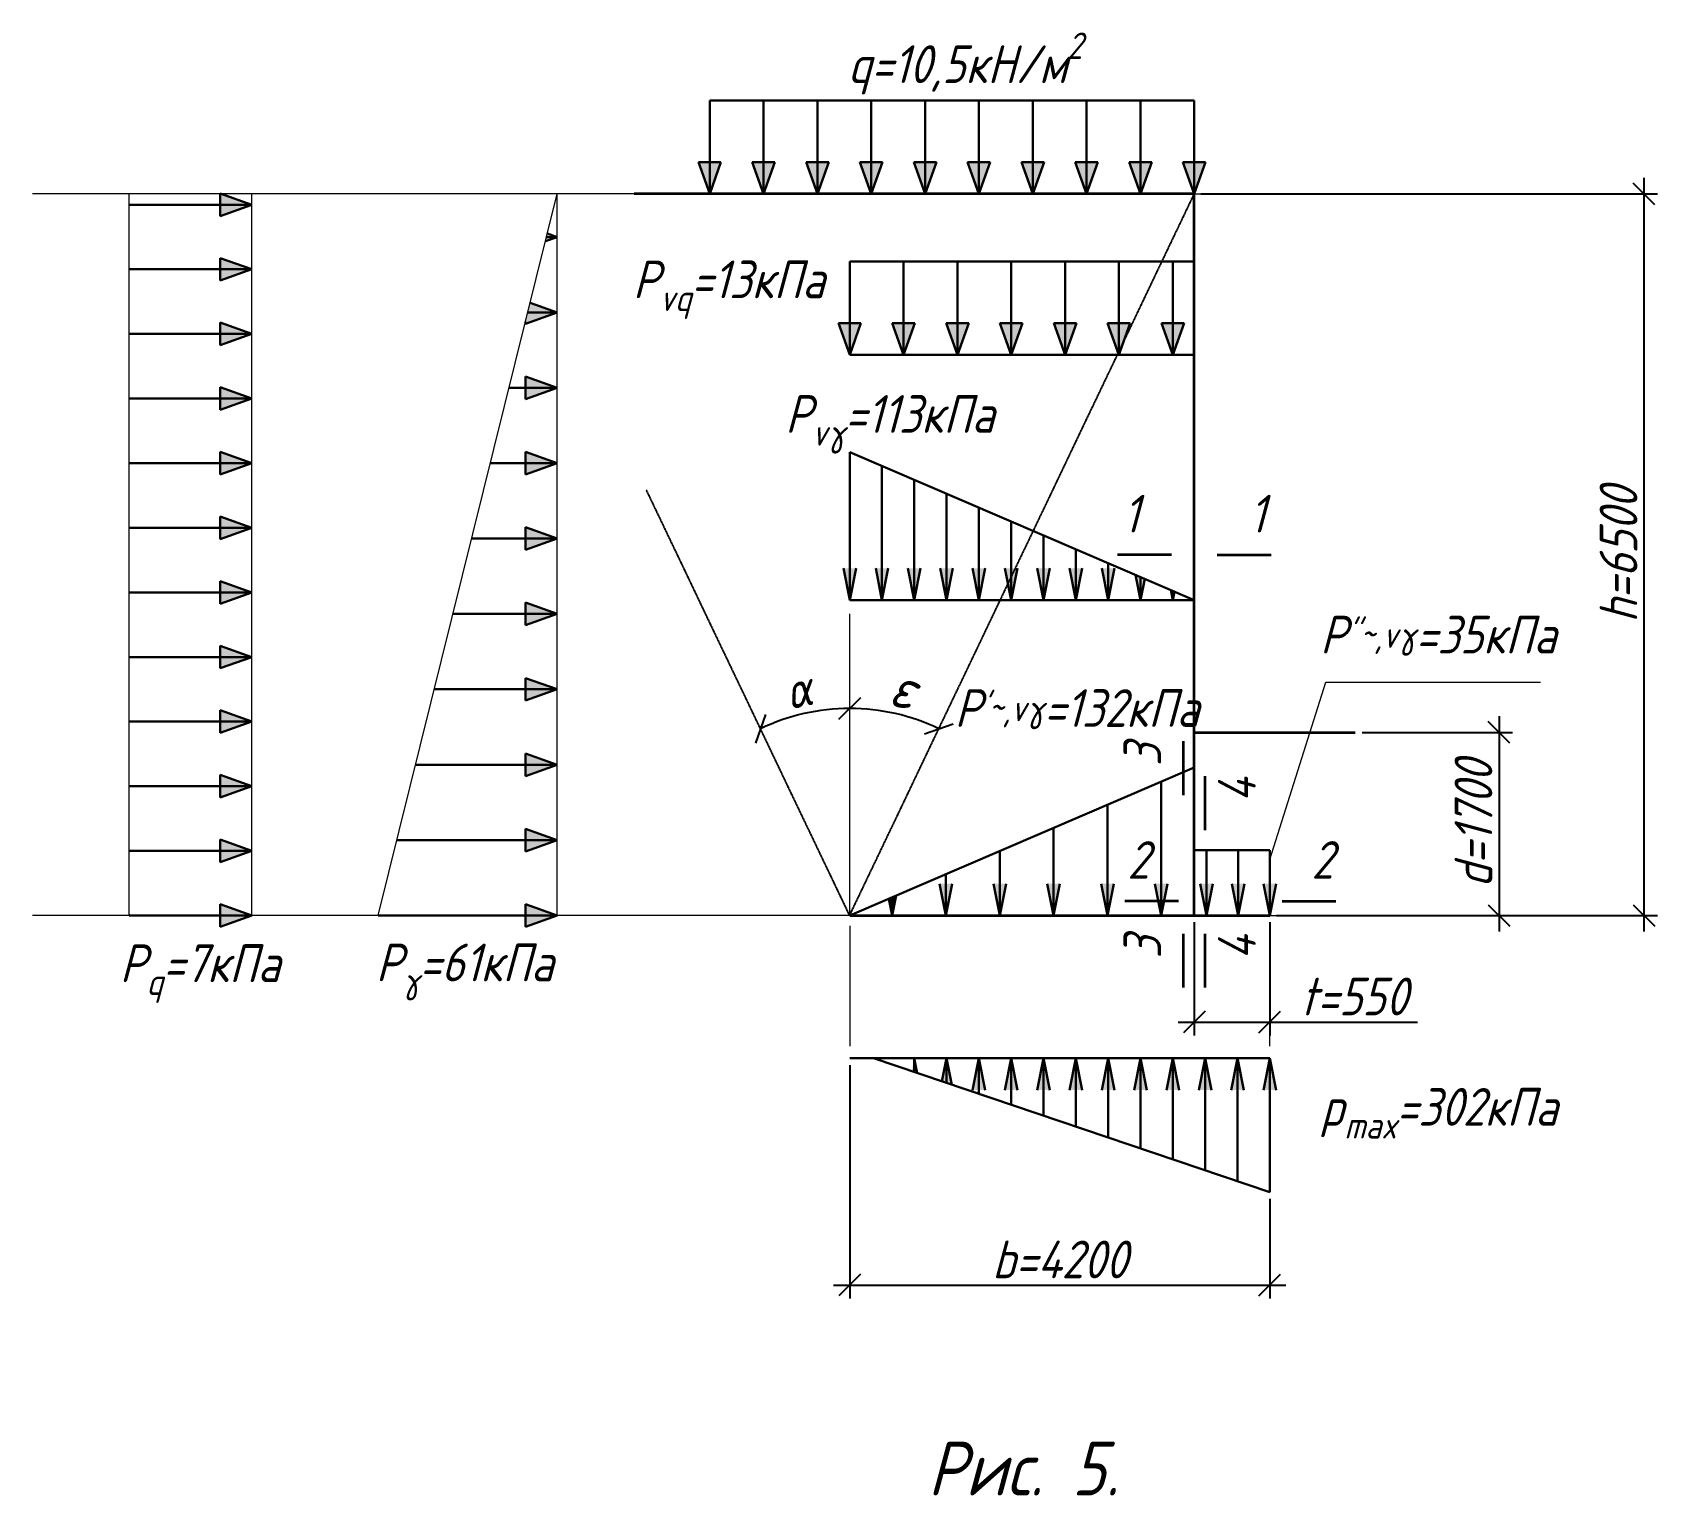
# Model space of a CAD drawing. Header units: millimetres. Extents: x -1004 to 900128, y -352756 to 107728.
# Drawn here: x 266692 to 281781, y -253630 to -240045 of the extents above; entities that cross this region are included whole.
import ezdxf

# ---------------------------------------------------------------- set-up
doc = ezdxf.new("R2010")
doc.units = ezdxf.units.MM
doc.linetypes.add('ACAD_ISO02W100', pattern=[15, 12, -3])
doc.linetypes.add('ACAD_ISO04W100', pattern=[30, 24, -3, 0, -3])
for name, color, linetype, lineweight in [('axles', 152, 'ACAD_ISO04W100', 20), ('basic', 95, 'Continuous', 30), ('hatch', 117, 'ACAD_ISO02W100', 25), ('size', 45, 'Continuous', 20), ('text', 13, 'Continuous', 20), ('thick', 42, 'Continuous', 35), ('thin', 153, 'Continuous', 18)]:
    doc.layers.add(name, color=color, linetype=linetype, lineweight=lineweight)
doc.styles.add('Structures', font='isocpeur.ttf', dxfattribs={"width": 0.85, "oblique": 15})
doc.styles.add('structures 5', font='isocpeur.ttf', dxfattribs={"width": 0.85, "oblique": 15, "height": 5})
doc.dimstyles.new('structures 3.5', dxfattribs={"dimtxt": 3.5, "dimasz": 2, "dimexe": 1.25, "dimexo": 0.625, "dimtad": 1, "dimtxsty": 'Structures', "dimblk": 'OBLIQUE', "dimcen": 2.5, "dimdle": 1.5, "dimadec": 0, "dimazin": 0, "dimtfac": 1, "dimtmove": 0, "dimatfit": 3, "dimfxl": 1, "dimarcsym": 0})

# ---------------------------------------------------------------- blocks, each defined once
blk = doc.blocks.new('_Oblique')
at = {"color": 0, "linetype": 'ByBlock', "lineweight": -2}
blk.add_line((-0.5, -0.5), (0.5, 0.5), dxfattribs=at)
blk = doc.blocks.new('*D836')
at = {"layer": 'Defpoints', "color": 0, "transparency": 16777216}
for p in [(278975, -246544), (278180, -248244), (280310, -248244)]:
    blk.add_point(p, dxfattribs=at)
at = {"layer": 'size', "color": 0, "lineweight": -2, "transparency": 16777216}
for p, q in [((280310, -246394), (280310, -248394)), ((279038, -246544), (280435, -246544)), ((278242, -248244), (280435, -248244))]:
    blk.add_line(p, q, dxfattribs=at)
at = {"layer": 'size', "color": 0, "lineweight": -2, "transparency": 16777216, "xscale": 200, "yscale": 200, "zscale": 200}
for p, rotation in [((280310, -246544), 90), ((280310, -248244), 270)]:
    blk.add_blockref('_Oblique', p, dxfattribs=dict(at, rotation=rotation))
at = {"layer": 'size', "color": 0, "transparency": 16777216, "insert": (280072, -247394), "char_height": 350, "attachment_point": 5, "rotation": 90, "style": 'Structures'}
blk.add_mtext('d=1700', dxfattribs=at)
blk = doc.blocks.new('*D837')
at = {"layer": 'Defpoints', "color": 0, "transparency": 16777216}
for p in [(277480, -248244), (278180, -248244), (278180, -249234)]:
    blk.add_point(p, dxfattribs=at)
at = {"layer": 'size', "color": 0, "lineweight": -2, "transparency": 16777216}
for p, q in [((277480, -248306), (277480, -249359)), ((278180, -248306), (278180, -249359)), ((277330, -249234), (278180, -249234)), ((278180, -249234), (279551, -249234))]:
    blk.add_line(p, q, dxfattribs=at)
at = {"layer": 'size', "color": 0, "lineweight": -2, "transparency": 16777216, "xscale": 200, "yscale": 200, "zscale": 200, "rotation": 180}
blk.add_blockref('_Oblique', (277480, -249234), dxfattribs=at)
at = {"layer": 'size', "color": 0, "lineweight": -2, "transparency": 16777216, "xscale": 200, "yscale": 200, "zscale": 200}
blk.add_blockref('_Oblique', (278180, -249234), dxfattribs=at)
at = {"layer": 'size', "color": 0, "transparency": 16777216, "insert": (278965, -248996), "char_height": 350, "attachment_point": 5, "style": 'Structures'}
blk.add_mtext('t=550', dxfattribs=at)
blk = doc.blocks.new('*D838')
at = {"layer": 'Defpoints', "color": 0, "transparency": 16777216}
for p in [(277480, -241544), (281656, -241544), (278180, -248244)]:
    blk.add_point(p, dxfattribs=at)
at = {"layer": 'size', "color": 0, "lineweight": -2, "transparency": 16777216}
for p, q in [((281656, -248394), (281656, -241394)), ((277542, -241544), (281781, -241544)), ((278242, -248244), (281781, -248244))]:
    blk.add_line(p, q, dxfattribs=at)
at = {"layer": 'size', "color": 0, "lineweight": -2, "transparency": 16777216, "xscale": 200, "yscale": 200, "zscale": 200}
for p, rotation in [((281656, -241544), 90), ((281656, -248244), 270)]:
    blk.add_blockref('_Oblique', p, dxfattribs=dict(at, rotation=rotation))
at = {"layer": 'size', "color": 0, "transparency": 16777216, "insert": (281419, -244894), "char_height": 350, "attachment_point": 5, "rotation": 90, "style": 'Structures'}
blk.add_mtext('h=6500', dxfattribs=at)
blk = doc.blocks.new('*D839')
at = {"layer": 'Defpoints', "color": 0, "transparency": 16777216}
for p in [(277480, -241544), (274280, -245443), (274564, -246343), (274280, -248244), (274280, -248244)]:
    blk.add_point(p, dxfattribs=at)
at = {"layer": 'size', "color": 0, "lineweight": -2, "transparency": 16777216}
blk.add_arc((274280, -248244), 1922, 64.4703, 90, dxfattribs=at)
at = {"layer": 'size', "color": 0, "lineweight": -2, "transparency": 16777216, "xscale": 200, "yscale": 200, "zscale": 200}
for p, rotation in [((274280, -246322), 180.0000000000002), ((275108, -246510), 334.4703020094672)]:
    blk.add_blockref('_Oblique', p, dxfattribs=dict(at, rotation=rotation))
at = {"layer": 'size', "color": 0, "transparency": 16777216, "insert": (274783, -246129), "char_height": 350, "attachment_point": 5, "rotation": 346.6245, "style": 'Structures'}
blk.add_mtext('{\\H1.08333x;ε}', dxfattribs=at)
blk = doc.blocks.new('*D840')
at = {"layer": 'Defpoints', "color": 0, "transparency": 16777216}
for p in [(271080, -241544), (274280, -241794), (273995, -246343), (274280, -248244), (274280, -248244)]:
    blk.add_point(p, dxfattribs=at)
at = {"layer": 'size', "color": 0, "lineweight": -2, "transparency": 16777216}
blk.add_arc((274280, -248244), 1922, 90, 115.5297, dxfattribs=at)
at = {"layer": 'size', "color": 0, "lineweight": -2, "transparency": 16777216, "xscale": 200, "yscale": 200, "zscale": 200}
for p, rotation in [((274280, -246322), 359.9999999999999), ((273452, -246510), 205.5296979905329)]:
    blk.add_blockref('_Oblique', p, dxfattribs=dict(at, rotation=rotation))
at = {"layer": 'size', "color": 0, "transparency": 16777216, "insert": (273804, -246145), "char_height": 350, "width": 756.43, "attachment_point": 5, "rotation": 12.7648, "style": 'Structures'}
blk.add_mtext('{\\H0.95833x;α}', dxfattribs=at)
blk = doc.blocks.new('*D841')
at = {"layer": 'Defpoints', "color": 0, "transparency": 16777216}
for p in [(274280, -249570), (278180, -250813), (278180, -251676)]:
    blk.add_point(p, dxfattribs=at)
at = {"layer": 'size', "color": 0, "lineweight": -2, "transparency": 16777216}
for p, q in [((274280, -249633), (274280, -251801)), ((278180, -250875), (278180, -251801)), ((274130, -251676), (278330, -251676))]:
    blk.add_line(p, q, dxfattribs=at)
at = {"layer": 'size', "color": 0, "lineweight": -2, "transparency": 16777216, "xscale": 200, "yscale": 200, "zscale": 200, "rotation": 180}
blk.add_blockref('_Oblique', (274280, -251676), dxfattribs=at)
at = {"layer": 'size', "color": 0, "lineweight": -2, "transparency": 16777216, "xscale": 200, "yscale": 200, "zscale": 200}
blk.add_blockref('_Oblique', (278180, -251676), dxfattribs=at)
at = {"layer": 'size', "color": 0, "transparency": 16777216, "insert": (276230, -251438), "char_height": 350, "attachment_point": 5, "style": 'Structures'}
blk.add_mtext('b=4200', dxfattribs=at)

msp = doc.modelspace()

# ---------------------------------------------------------------- hatches: boundary and pattern name
at = {"layer": 'basic'}
h = msp.add_hatch(color=256, dxfattribs=at)
h.dxf.hatch_style = 1
h.paths.add_polyline_path([(272874.904, -241249.259), (272979.829, -241543.915), (272979.829, -241249.259)])
h.paths.add_polyline_path([(272979.829, -241249.259), (272979.829, -241543.915), (273084.754, -241249.259)])
h = msp.add_hatch(color=256, dxfattribs=at)
h.dxf.hatch_style = 1
h.paths.add_polyline_path([(273374.904, -241249.259), (273479.829, -241543.915), (273479.829, -241249.259)])
h.paths.add_polyline_path([(273479.829, -241249.259), (273479.829, -241543.915), (273584.754, -241249.259)])
h = msp.add_hatch(color=256, dxfattribs=at)
h.dxf.hatch_style = 1
h.paths.add_polyline_path([(273874.904, -241249.259), (273979.829, -241543.915), (273979.829, -241249.259)])
h.paths.add_polyline_path([(273979.829, -241249.259), (273979.829, -241543.915), (274084.754, -241249.259)])
h = msp.add_hatch(color=256, dxfattribs=at)
h.dxf.hatch_style = 1
h.paths.add_polyline_path([(274374.904, -241249.259), (274479.829, -241543.915), (274479.829, -241249.259)])
h.paths.add_polyline_path([(274479.829, -241249.259), (274479.829, -241543.915), (274584.754, -241249.259)])
h = msp.add_hatch(color=256, dxfattribs=at)
h.dxf.hatch_style = 1
h.paths.add_polyline_path([(274874.904, -241249.259), (274979.829, -241543.915), (274979.829, -241249.259)])
h.paths.add_polyline_path([(274979.829, -241249.259), (274979.829, -241543.915), (275084.754, -241249.259)])
h = msp.add_hatch(color=256, dxfattribs=at)
h.dxf.hatch_style = 1
h.paths.add_polyline_path([(275374.904, -241249.259), (275479.829, -241543.915), (275479.829, -241249.259)])
h.paths.add_polyline_path([(275479.829, -241249.259), (275479.829, -241543.915), (275584.754, -241249.259)])
h = msp.add_hatch(color=256, dxfattribs=at)
h.dxf.hatch_style = 1
h.paths.add_polyline_path([(275874.904, -241249.259), (275979.829, -241543.915), (275979.829, -241249.259)])
h.paths.add_polyline_path([(275979.829, -241249.259), (275979.829, -241543.915), (276084.754, -241249.259)])
h = msp.add_hatch(color=256, dxfattribs=at)
h.dxf.hatch_style = 1
h.paths.add_polyline_path([(276374.904, -241249.259), (276479.829, -241543.915), (276479.829, -241249.259)])
h.paths.add_polyline_path([(276479.829, -241249.259), (276479.829, -241543.915), (276584.754, -241249.259)])
h = msp.add_hatch(color=256, dxfattribs=at)
h.dxf.hatch_style = 1
h.paths.add_polyline_path([(276874.904, -241249.259), (276979.829, -241543.915), (276979.829, -241249.259)])
h.paths.add_polyline_path([(276979.829, -241249.259), (276979.829, -241543.915), (277084.754, -241249.259)])
h = msp.add_hatch(color=256, dxfattribs=at)
h.dxf.hatch_style = 1
h.paths.add_polyline_path([(277374.904, -241249.259), (277479.829, -241543.915), (277479.829, -241249.259)])
h.paths.add_polyline_path([(277479.829, -241249.259), (277479.829, -241543.915), (277584.754, -241249.259)])
h = msp.add_hatch(color=256, dxfattribs=at)
h.dxf.hatch_style = 1
h.paths.add_polyline_path([(268434.848, -241538.99), (268729.504, -241643.915), (268434.848, -241643.915)])
h.paths.add_polyline_path([(268434.848, -241643.915), (268729.504, -241643.915), (268434.848, -241748.84)])
h = msp.add_hatch(color=256, dxfattribs=at)
h.dxf.hatch_style = 1
h.paths.add_polyline_path([(271473.501, -241911.429), (271465.437, -241943.915), (271564.73, -241943.915)])
h.paths.add_polyline_path([(271564.73, -241943.915), (271465.437, -241943.915), (271455.809, -241982.701)])
h.paths.add_polyline_path([(271564.73, -242643.915), (271291.675, -242643.915), (271279.672, -242692.268), (271304.707, -242736.507)])
h.paths.add_polyline_path([(271313.851, -242554.579), (271291.675, -242643.915), (271564.73, -242643.915)])
h.paths.add_polyline_path([(271279.672, -242692.268), (271270.074, -242730.935), (271270.074, -242748.84), (271304.707, -242736.507)])
h = msp.add_hatch(color=256, dxfattribs=at)
h.dxf.hatch_style = 1
h.paths.add_polyline_path([(268434.848, -242138.99), (268729.504, -242243.915), (268434.848, -242243.915)])
h.paths.add_polyline_path([(268434.848, -242243.915), (268729.504, -242243.915), (268434.848, -242348.84)])
h = msp.add_hatch(color=256, dxfattribs=at)
h.dxf.hatch_style = 1
h.paths.add_polyline_path([(268434.848, -242738.99), (268729.504, -242843.915), (268434.848, -242843.915)])
h.paths.add_polyline_path([(268434.848, -242843.915), (268729.504, -242843.915), (268434.848, -242948.84)])
h = msp.add_hatch(color=256, dxfattribs=at)
h.dxf.hatch_style = 1
h.paths.add_polyline_path([(274174.904, -242742.712), (274279.829, -243037.368), (274279.829, -242742.712)])
h.paths.add_polyline_path([(274279.829, -242742.712), (274279.829, -243037.368), (274384.754, -242742.712)])
h = msp.add_hatch(color=256, dxfattribs=at)
h.dxf.hatch_style = 1
h.paths.add_polyline_path([(274674.904, -242742.712), (274779.829, -243037.368), (274779.829, -242742.712)])
h.paths.add_polyline_path([(274779.829, -242742.712), (274779.829, -243037.368), (274884.754, -242742.712)])
h = msp.add_hatch(color=256, dxfattribs=at)
h.dxf.hatch_style = 1
h.paths.add_polyline_path([(275174.904, -242742.712), (275279.829, -243037.368), (275279.829, -242742.712)])
h.paths.add_polyline_path([(275279.829, -242742.712), (275279.829, -243037.368), (275384.754, -242742.712)])
h = msp.add_hatch(color=256, dxfattribs=at)
h.dxf.hatch_style = 1
h.paths.add_polyline_path([(275674.904, -242742.712), (275779.829, -243037.368), (275779.829, -242742.712)])
h.paths.add_polyline_path([(275779.829, -242742.712), (275779.829, -243037.368), (275884.754, -242742.712)])
h = msp.add_hatch(color=256, dxfattribs=at)
h.dxf.hatch_style = 1
h.paths.add_polyline_path([(276174.904, -242742.712), (276279.829, -243037.368), (276279.829, -242742.712)])
h.paths.add_polyline_path([(276279.829, -242742.712), (276279.829, -243037.368), (276384.754, -242742.712)])
h = msp.add_hatch(color=256, dxfattribs=at)
h.dxf.hatch_style = 1
h.paths.add_polyline_path([(276674.904, -242742.712), (276779.829, -243037.368), (276779.829, -242742.712)])
h.paths.add_polyline_path([(276779.829, -242742.712), (276779.829, -243037.368), (276884.754, -242742.712)])
h = msp.add_hatch(color=256, dxfattribs=at)
h.dxf.hatch_style = 1
h.paths.add_polyline_path([(277174.904, -242742.712), (277279.829, -243037.368), (277279.829, -242742.712)])
h.paths.add_polyline_path([(277279.829, -242742.712), (277279.829, -243037.368), (277384.754, -242742.712)])
h = msp.add_hatch(color=256, dxfattribs=at)
h.dxf.hatch_style = 1
h.paths.add_polyline_path([(271270.074, -243238.99), (271564.73, -243343.915), (271270.074, -243343.915)])
h.paths.add_polyline_path([(271270.074, -243343.915), (271564.73, -243343.915), (271270.074, -243448.84)])
h = msp.add_hatch(color=256, dxfattribs=at)
h.dxf.hatch_style = 1
h.paths.add_polyline_path([(268434.848, -243338.99), (268729.504, -243443.915), (268434.848, -243443.915)])
h.paths.add_polyline_path([(268434.848, -243443.915), (268729.504, -243443.915), (268434.848, -243548.84)])
h = msp.add_hatch(color=256, dxfattribs=at)
h.dxf.hatch_style = 1
h.paths.add_polyline_path([(268434.848, -243938.99), (268729.504, -244043.915), (268434.848, -244043.915)])
h.paths.add_polyline_path([(268434.848, -244043.915), (268729.504, -244043.915), (268434.848, -244148.84)])
h = msp.add_hatch(color=256, dxfattribs=at)
h.dxf.hatch_style = 1
h.paths.add_polyline_path([(271270.074, -243938.99), (271564.73, -244043.915), (271270.074, -244043.915)])
h.paths.add_polyline_path([(271270.074, -244043.915), (271564.73, -244043.915), (271270.074, -244148.84)])
h = msp.add_hatch(color=256, dxfattribs=at)
h.dxf.hatch_style = 1
h.paths.add_polyline_path([(268434.848, -244538.99), (268729.504, -244643.915), (268434.848, -244643.915)])
h.paths.add_polyline_path([(268434.848, -244643.915), (268729.504, -244643.915), (268434.848, -244748.84)])
h = msp.add_hatch(color=256, dxfattribs=at)
h.dxf.hatch_style = 1
h.paths.add_polyline_path([(271270.074, -244638.99), (271564.73, -244743.915), (271270.074, -244743.915)])
h.paths.add_polyline_path([(271270.074, -244743.915), (271564.73, -244743.915), (271270.074, -244848.84)])
h = msp.add_hatch(color=256, dxfattribs=at)
h.dxf.hatch_style = 1
h.paths.add_polyline_path([(274221.097, -245020.078), (274279.829, -245020.078), (274279.829, -245314.735)])
h.paths.add_polyline_path([(274279.829, -245020.078), (274338.561, -245020.078), (274279.829, -245314.735)])
h = msp.add_hatch(color=256, dxfattribs=at)
h.dxf.hatch_style = 1
h.paths.add_polyline_path([(274521.097, -245020.078), (274579.829, -245020.078), (274579.829, -245314.735)])
h.paths.add_polyline_path([(274579.829, -245020.078), (274638.561, -245020.078), (274579.829, -245314.735)])
h = msp.add_hatch(color=256, dxfattribs=at)
h.dxf.hatch_style = 1
h.paths.add_polyline_path([(274821.097, -245020.078), (274879.829, -245020.078), (274879.829, -245314.735)])
h.paths.add_polyline_path([(274879.829, -245020.078), (274938.561, -245020.078), (274879.829, -245314.735)])
h = msp.add_hatch(color=256, dxfattribs=at)
h.dxf.hatch_style = 1
h.paths.add_polyline_path([(275121.097, -245020.078), (275179.829, -245020.078), (275179.829, -245314.735)])
h.paths.add_polyline_path([(275179.829, -245020.078), (275238.561, -245020.078), (275179.829, -245314.735)])
h = msp.add_hatch(color=256, dxfattribs=at)
h.dxf.hatch_style = 1
h.paths.add_polyline_path([(275421.097, -245020.078), (275479.829, -245020.078), (275479.829, -245314.735)])
h.paths.add_polyline_path([(275479.829, -245020.078), (275538.561, -245020.078), (275479.829, -245314.735)])
h = msp.add_hatch(color=256, dxfattribs=at)
h.dxf.hatch_style = 1
h.paths.add_polyline_path([(275721.097, -245020.078), (275779.829, -245020.078), (275779.829, -245314.735)])
h.paths.add_polyline_path([(275779.829, -245020.078), (275838.561, -245020.078), (275779.829, -245314.735)])
h = msp.add_hatch(color=256, dxfattribs=at)
h.dxf.hatch_style = 1
h.paths.add_polyline_path([(276021.097, -245020.078), (276079.829, -245020.078), (276079.829, -245314.735)])
h.paths.add_polyline_path([(276079.829, -245020.078), (276138.561, -245020.078), (276079.829, -245314.735)])
h = msp.add_hatch(color=256, dxfattribs=at)
h.dxf.hatch_style = 1
h.paths.add_polyline_path([(276321.097, -245020.078), (276379.829, -245020.078), (276379.829, -245314.735)])
h.paths.add_polyline_path([(276379.829, -245020.078), (276438.561, -245020.078), (276379.829, -245314.735)])
h = msp.add_hatch(color=256, dxfattribs=at)
h.dxf.hatch_style = 1
h.paths.add_polyline_path([(276621.097, -245020.078), (276679.829, -245020.078), (276679.829, -245314.735)])
h.paths.add_polyline_path([(276679.829, -245020.078), (276738.561, -245020.078), (276679.829, -245314.735)])
h = msp.add_hatch(color=256, dxfattribs=at)
h.dxf.hatch_style = 1
h.paths.add_polyline_path([(268434.848, -245138.99), (268729.504, -245243.915), (268434.848, -245243.915)])
h.paths.add_polyline_path([(268434.848, -245243.915), (268729.504, -245243.915), (268434.848, -245348.84)])
h = msp.add_hatch(color=256, dxfattribs=at)
h.dxf.hatch_style = 1
h.paths.add_polyline_path([(277019.243, -245116.995), (276979.829, -245100.074), (276979.829, -245314.735)])
h.paths.add_polyline_path([(276979.829, -245100.074), (276933.038, -245079.985), (276979.829, -245314.735)])
h.paths.add_polyline_path([(277295.595, -245235.639), (277279.829, -245228.87), (277279.829, -245314.735)])
h.paths.add_polyline_path([(277279.829, -245228.87), (277261.112, -245220.835), (277279.829, -245314.735)])
h = msp.add_hatch(color=256, dxfattribs=at)
h.dxf.hatch_style = 1
h.paths.add_polyline_path([(271270.074, -245338.99), (271564.73, -245443.915), (271270.074, -245443.915)])
h.paths.add_polyline_path([(271270.074, -245443.915), (271564.73, -245443.915), (271270.074, -245548.84)])
h = msp.add_hatch(color=256, dxfattribs=at)
h.dxf.hatch_style = 1
h.paths.add_polyline_path([(268434.848, -245738.99), (268729.504, -245843.915), (268434.848, -245843.915)])
h.paths.add_polyline_path([(268434.848, -245843.915), (268729.504, -245843.915), (268434.848, -245948.84)])
h = msp.add_hatch(color=256, dxfattribs=at)
h.dxf.hatch_style = 1
h.paths.add_polyline_path([(271270.074, -246038.99), (271564.73, -246143.915), (271270.074, -246143.915)])
h.paths.add_polyline_path([(271270.074, -246143.915), (271564.73, -246143.915), (271270.074, -246248.84)])
h = msp.add_hatch(color=256, dxfattribs=at)
h.dxf.hatch_style = 1
h.paths.add_polyline_path([(268434.848, -246338.99), (268729.504, -246443.915), (268434.848, -246443.915)])
h.paths.add_polyline_path([(268434.848, -246443.915), (268729.504, -246443.915), (268434.848, -246548.84)])
h = msp.add_hatch(color=256, dxfattribs=at)
h.dxf.hatch_style = 1
h.paths.add_polyline_path([(271270.074, -246738.99), (271564.73, -246843.915), (271270.074, -246843.915)])
h.paths.add_polyline_path([(271270.074, -246843.915), (271564.73, -246843.915), (271270.074, -246948.84)])
h = msp.add_hatch(color=256, dxfattribs=at)
h.dxf.hatch_style = 1
h.paths.add_polyline_path([(268434.848, -246938.99), (268729.504, -247043.915), (268434.848, -247043.915)])
h.paths.add_polyline_path([(268434.848, -247043.915), (268729.504, -247043.915), (268434.848, -247148.84)])
h = msp.add_hatch(color=256, dxfattribs=at)
h.dxf.hatch_style = 1
h.paths.add_polyline_path([(271270.074, -247438.99), (271564.73, -247543.915), (271270.074, -247543.915)])
h.paths.add_polyline_path([(271270.074, -247543.915), (271564.73, -247543.915), (271270.074, -247648.84)])
h = msp.add_hatch(color=256, dxfattribs=at)
h.dxf.hatch_style = 1
h.paths.add_polyline_path([(268434.848, -247538.99), (268729.504, -247643.915), (268434.848, -247643.915)])
h.paths.add_polyline_path([(268434.848, -247643.915), (268729.504, -247643.915), (268434.848, -247748.84)])
h = msp.add_hatch(color=256, dxfattribs=at)
h.dxf.hatch_style = 1
h.paths.add_polyline_path([(274710.321, -248059.095), (274673.482, -248074.911), (274673.482, -248243.915)])
h.paths.add_polyline_path([(274673.482, -248074.911), (274642.451, -248088.233), (274673.482, -248243.915)])
h = msp.add_hatch(color=256, dxfattribs=at)
h.dxf.hatch_style = 1
h.paths.add_polyline_path([(275232.214, -247949.259), (275173.482, -247949.259), (275173.482, -248243.915)])
h.paths.add_polyline_path([(275173.482, -247949.259), (275114.75, -247949.259), (275173.482, -248243.915)])
h = msp.add_hatch(color=256, dxfattribs=at)
h.dxf.hatch_style = 1
h.paths.add_polyline_path([(275732.214, -247949.259), (275673.482, -247949.259), (275673.482, -248243.915)])
h.paths.add_polyline_path([(275673.482, -247949.259), (275614.75, -247949.259), (275673.482, -248243.915)])
h = msp.add_hatch(color=256, dxfattribs=at)
h.dxf.hatch_style = 1
h.paths.add_polyline_path([(276232.214, -247949.259), (276173.482, -247949.259), (276173.482, -248243.915)])
h.paths.add_polyline_path([(276173.482, -247949.259), (276114.75, -247949.259), (276173.482, -248243.915)])
h = msp.add_hatch(color=256, dxfattribs=at)
h.dxf.hatch_style = 1
h.paths.add_polyline_path([(276732.214, -247949.259), (276673.482, -247949.259), (276673.482, -248243.915)])
h.paths.add_polyline_path([(276673.482, -247949.259), (276614.75, -247949.259), (276673.482, -248243.915)])
h = msp.add_hatch(color=256, dxfattribs=at)
h.dxf.hatch_style = 1
h.paths.add_polyline_path([(277232.214, -247949.259), (277173.482, -247949.259), (277173.482, -248243.915)])
h.paths.add_polyline_path([(277173.482, -247949.259), (277114.75, -247949.259), (277173.482, -248243.915)])
h = msp.add_hatch(color=256, dxfattribs=at)
h.dxf.hatch_style = 1
h.paths.add_polyline_path([(277653.14, -247949.259), (277594.408, -247949.259), (277594.408, -248243.915)])
h.paths.add_polyline_path([(277594.408, -247949.259), (277535.676, -247949.259), (277594.408, -248243.915)])
h = msp.add_hatch(color=256, dxfattribs=at)
h.dxf.hatch_style = 1
h.paths.add_polyline_path([(277945.85, -247949.259), (277887.118, -247949.259), (277887.118, -248243.915)])
h.paths.add_polyline_path([(277887.118, -247949.259), (277828.387, -247949.259), (277887.118, -248243.915)])
h = msp.add_hatch(color=256, dxfattribs=at)
h.dxf.hatch_style = 1
h.paths.add_polyline_path([(278238.561, -247949.259), (278179.829, -247949.259), (278179.829, -248243.915)])
h.paths.add_polyline_path([(278179.829, -247949.259), (278121.097, -247949.259), (278179.829, -248243.915)])
h = msp.add_hatch(color=256, dxfattribs=at)
h.dxf.hatch_style = 1
h.paths.add_polyline_path([(268434.848, -248138.99), (268729.504, -248243.915), (268434.848, -248243.915)])
h.paths.add_polyline_path([(268434.848, -248243.915), (268729.504, -248243.915), (268434.848, -248348.84)])
h = msp.add_hatch(color=256, dxfattribs=at)
h.dxf.hatch_style = 1
h.paths.add_polyline_path([(271270.074, -248138.99), (271564.73, -248243.915), (271270.074, -248243.915)])
h.paths.add_polyline_path([(271270.074, -248243.915), (271564.73, -248243.915), (271270.074, -248348.84)])
h = msp.add_hatch(color=256, dxfattribs=at)
h.dxf.hatch_style = 1
h.paths.add_polyline_path([(275179.829, -249570.368), (275179.829, -249799.925), (275228.886, -249816.486)])
h.paths.add_polyline_path([(275179.829, -249570.368), (275136.958, -249785.453), (275179.829, -249799.925)])
h.paths.add_polyline_path([(274879.829, -249570.368), (274879.829, -249698.65), (274907.243, -249707.905)])
h.paths.add_polyline_path([(274879.829, -249570.368), (274855.871, -249690.562), (274879.829, -249698.65)])
h.paths.add_polyline_path([(274579.829, -249570.368), (274574.785, -249595.672), (274579.829, -249597.375)])
h.paths.add_polyline_path([(274579.829, -249570.368), (274579.829, -249597.375), (274585.6, -249599.323)])
h = msp.add_hatch(color=256, dxfattribs=at)
h.dxf.hatch_style = 1
h.paths.add_polyline_path([(275421.097, -249865.025), (275479.829, -249865.025), (275479.829, -249570.368)])
h.paths.add_polyline_path([(275479.829, -249865.025), (275538.561, -249865.025), (275479.829, -249570.368)])
h = msp.add_hatch(color=256, dxfattribs=at)
h.dxf.hatch_style = 1
h.paths.add_polyline_path([(275721.097, -249865.025), (275779.829, -249865.025), (275779.829, -249570.368)])
h.paths.add_polyline_path([(275779.829, -249865.025), (275838.561, -249865.025), (275779.829, -249570.368)])
h = msp.add_hatch(color=256, dxfattribs=at)
h.dxf.hatch_style = 1
h.paths.add_polyline_path([(276021.097, -249865.025), (276079.829, -249865.025), (276079.829, -249570.368)])
h.paths.add_polyline_path([(276079.829, -249865.025), (276138.561, -249865.025), (276079.829, -249570.368)])
h = msp.add_hatch(color=256, dxfattribs=at)
h.dxf.hatch_style = 1
h.paths.add_polyline_path([(276321.097, -249865.025), (276379.829, -249865.025), (276379.829, -249570.368)])
h.paths.add_polyline_path([(276379.829, -249865.025), (276438.561, -249865.025), (276379.829, -249570.368)])
h = msp.add_hatch(color=256, dxfattribs=at)
h.dxf.hatch_style = 1
h.paths.add_polyline_path([(276621.097, -249865.025), (276679.829, -249865.025), (276679.829, -249570.368)])
h.paths.add_polyline_path([(276679.829, -249865.025), (276738.561, -249865.025), (276679.829, -249570.368)])
h = msp.add_hatch(color=256, dxfattribs=at)
h.dxf.hatch_style = 1
h.paths.add_polyline_path([(276921.097, -249865.025), (276979.829, -249865.025), (276979.829, -249570.368)])
h.paths.add_polyline_path([(276979.829, -249865.025), (277038.561, -249865.025), (276979.829, -249570.368)])
h = msp.add_hatch(color=256, dxfattribs=at)
h.dxf.hatch_style = 1
h.paths.add_polyline_path([(277221.097, -249865.025), (277279.829, -249865.025), (277279.829, -249570.368)])
h.paths.add_polyline_path([(277279.829, -249865.025), (277338.561, -249865.025), (277279.829, -249570.368)])
h = msp.add_hatch(color=256, dxfattribs=at)
h.dxf.hatch_style = 1
h.paths.add_polyline_path([(277521.097, -249865.025), (277579.829, -249865.025), (277579.829, -249570.368)])
h.paths.add_polyline_path([(277579.829, -249865.025), (277638.561, -249865.025), (277579.829, -249570.368)])
h = msp.add_hatch(color=256, dxfattribs=at)
h.dxf.hatch_style = 1
h.paths.add_polyline_path([(277821.097, -249865.025), (277879.829, -249865.025), (277879.829, -249570.368)])
h.paths.add_polyline_path([(277879.829, -249865.025), (277938.561, -249865.025), (277879.829, -249570.368)])
h = msp.add_hatch(color=256, dxfattribs=at)
h.dxf.hatch_style = 1
h.paths.add_polyline_path([(278121.097, -249865.025), (278179.829, -249865.025), (278179.829, -249570.368)])
h.paths.add_polyline_path([(278179.829, -249865.025), (278238.561, -249865.025), (278179.829, -249570.368)])

# ---------------------------------------------------------------- linework, layer by layer
at = {"layer": 'axles', "ltscale": 0.2}
for p, q in [((272278.113, -241543.915), (266691.504, -241543.915)), ((274279.829, -248243.915), (266691.504, -248243.915))]:
    msp.add_line(p, q, dxfattribs=at)
at = {"layer": 'axles', "ltscale": 0.4}
for p, q in [((277479.829, -241543.915), (281656.122, -241543.915)), ((278179.829, -248243.915), (281656.122, -248243.915))]:
    msp.add_line(p, q, dxfattribs=at)
at = {"layer": 'basic'}
for p, q in [((272979.829, -241543.915), (272979.829, -240677.382)), ((277479.829, -240677.382), (272979.829, -240677.382)), ((273479.829, -241543.915), (273479.829, -240677.382)), ((273979.829, -241543.915), (273979.829, -240677.382)), ((274479.829, -241543.915), (274479.829, -240677.382)), ((274979.829, -241543.915), (274979.829, -240677.382)), ((275479.829, -241543.915), (275479.829, -240677.382)), ((275979.829, -241543.915), (275979.829, -240677.382)), ((276479.829, -241543.915), (276479.829, -240677.382)), ((276979.829, -241543.915), (276979.829, -240677.382)), ((277479.829, -241543.915), (277479.829, -240677.382)), ((272979.829, -241543.915), (272874.904, -241249.259)), ((273084.754, -241249.259), (272874.904, -241249.259)), ((272979.829, -241543.915), (273084.754, -241249.259)), ((273479.829, -241543.915), (273374.904, -241249.259)), ((273584.754, -241249.259), (273374.904, -241249.259)), ((273479.829, -241543.915), (273584.754, -241249.259)), ((273979.829, -241543.915), (273874.904, -241249.259)), ((274084.754, -241249.259), (273874.904, -241249.259)), ((273979.829, -241543.915), (274084.754, -241249.259)), ((274479.829, -241543.915), (274374.904, -241249.259)), ((274584.754, -241249.259), (274374.904, -241249.259)), ((274479.829, -241543.915), (274584.754, -241249.259)), ((274979.829, -241543.915), (274874.904, -241249.259)), ((275084.754, -241249.259), (274874.904, -241249.259)), ((274979.829, -241543.915), (275084.754, -241249.259)), ((275479.829, -241543.915), (275374.904, -241249.259)), ((275584.754, -241249.259), (275374.904, -241249.259)), ((275479.829, -241543.915), (275584.754, -241249.259)), ((275979.829, -241543.915), (275874.904, -241249.259)), ((276084.754, -241249.259), (275874.904, -241249.259)), ((275979.829, -241543.915), (276084.754, -241249.259)), ((276479.829, -241543.915), (276374.904, -241249.259)), ((276584.754, -241249.259), (276374.904, -241249.259)), ((276479.829, -241543.915), (276584.754, -241249.259)), ((276979.829, -241543.915), (276874.904, -241249.259)), ((277084.754, -241249.259), (276874.904, -241249.259)), ((276979.829, -241543.915), (277084.754, -241249.259)), ((277479.829, -241543.915), (277374.904, -241249.259)), ((277584.754, -241249.259), (277374.904, -241249.259)), ((277479.829, -241543.915), (277584.754, -241249.259)), ((268729.504, -241643.915), (268434.848, -241538.99)), ((268434.848, -241748.84), (268434.848, -241538.99)), ((268729.504, -241643.915), (267587.638, -241643.915)), ((268729.504, -241643.915), (268434.848, -241748.84)), ((271564.73, -241943.915), (271455.809, -241982.701)), ((271564.73, -241943.915), (271465.437, -241943.915)), ((271564.73, -241943.915), (271473.501, -241911.429)), ((268729.504, -242243.915), (268434.848, -242138.99)), ((268434.848, -242348.84), (268434.848, -242138.99)), ((274279.829, -243037.368), (274279.829, -242170.835)), ((274279.829, -242170.835), (277479.829, -242170.835)), ((274779.829, -243037.368), (274779.829, -242170.835)), ((275279.829, -243037.368), (275279.829, -242170.835)), ((275779.829, -243037.368), (275779.829, -242170.835)), ((276279.829, -243037.368), (276279.829, -242170.835)), ((276779.829, -243037.368), (276779.829, -242170.835)), ((277279.829, -243037.368), (277279.829, -242170.835)), ((268729.504, -242243.915), (267587.638, -242243.915)), ((268729.504, -242243.915), (268434.848, -242348.84)), ((271564.73, -242643.915), (271313.851, -242554.579)), ((268729.504, -242843.915), (268434.848, -242738.99)), ((268434.848, -242948.84), (268434.848, -242738.99)), ((271564.73, -242643.915), (271270.074, -242748.84)), ((271270.074, -242748.84), (271270.074, -242730.935)), ((271564.73, -242643.915), (271291.675, -242643.915)), ((274279.829, -243037.368), (274174.904, -242742.712)), ((274384.754, -242742.712), (274174.904, -242742.712)), ((274279.829, -243037.368), (274384.754, -242742.712)), ((274779.829, -243037.368), (274674.904, -242742.712)), ((274884.754, -242742.712), (274674.904, -242742.712)), ((274779.829, -243037.368), (274884.754, -242742.712)), ((275279.829, -243037.368), (275174.904, -242742.712)), ((275384.754, -242742.712), (275174.904, -242742.712)), ((275279.829, -243037.368), (275384.754, -242742.712)), ((275779.829, -243037.368), (275674.904, -242742.712)), ((275884.754, -242742.712), (275674.904, -242742.712)), ((275779.829, -243037.368), (275884.754, -242742.712)), ((276279.829, -243037.368), (276174.904, -242742.712)), ((276384.754, -242742.712), (276174.904, -242742.712)), ((276279.829, -243037.368), (276384.754, -242742.712)), ((276779.829, -243037.368), (276674.904, -242742.712)), ((276884.754, -242742.712), (276674.904, -242742.712)), ((276779.829, -243037.368), (276884.754, -242742.712)), ((277279.829, -243037.368), (277174.904, -242742.712)), ((277384.754, -242742.712), (277174.904, -242742.712)), ((277279.829, -243037.368), (277384.754, -242742.712)), ((268729.504, -242843.915), (267587.638, -242843.915)), ((268729.504, -242843.915), (268434.848, -242948.84)), ((277479.829, -243037.368), (274279.829, -243037.368)), ((271564.73, -243343.915), (271270.074, -243238.99)), ((271270.074, -243448.84), (271270.074, -243238.99)), ((268729.504, -243443.915), (268434.848, -243338.99)), ((268434.848, -243548.84), (268434.848, -243338.99)), ((271564.73, -243343.915), (271117.912, -243343.915)), ((271564.73, -243343.915), (271270.074, -243448.84)), ((268729.504, -243443.915), (267587.638, -243443.915)), ((268729.504, -243443.915), (268434.848, -243548.84)), ((268729.504, -244043.915), (268434.848, -243938.99)), ((268434.848, -244148.84), (268434.848, -243938.99)), ((271564.73, -244043.915), (271270.074, -243938.99)), ((271270.074, -244148.84), (271270.074, -243938.99)), ((277479.829, -245314.735), (274279.829, -243940.904)), ((274279.829, -245314.735), (274279.829, -243940.904)), ((268729.504, -244043.915), (267587.638, -244043.915)), ((268729.504, -244043.915), (268434.848, -244148.84)), ((271564.73, -244043.915), (270944.15, -244043.915)), ((271564.73, -244043.915), (271270.074, -244148.84)), ((274579.829, -245314.735), (274579.829, -244069.701)), ((274879.829, -245314.735), (274879.829, -244198.497)), ((275179.829, -245314.735), (275179.829, -244327.294)), ((268729.504, -244643.915), (268434.848, -244538.99)), ((268434.848, -244748.84), (268434.848, -244538.99)), ((275479.829, -245314.735), (275479.829, -244456.09)), ((275779.829, -245314.735), (275779.829, -244584.887)), ((268729.504, -244643.915), (267587.638, -244643.915)), ((268729.504, -244643.915), (268434.848, -244748.84)), ((271564.73, -244743.915), (270770.388, -244743.915)), ((271564.73, -244743.915), (271270.074, -244638.99)), ((271270.074, -244848.84), (271270.074, -244638.99)), ((271564.73, -244743.915), (271270.074, -244848.84)), ((276079.829, -245314.735), (276079.829, -244713.684)), ((276379.829, -245314.735), (276379.829, -244842.48)), ((274279.829, -245314.735), (274221.097, -245020.078)), ((274279.829, -245314.735), (274338.561, -245020.078)), ((274579.829, -245314.735), (274521.097, -245020.078)), ((274579.829, -245314.735), (274638.561, -245020.078)), ((274879.829, -245314.735), (274821.097, -245020.078)), ((274879.829, -245314.735), (274938.561, -245020.078)), ((275179.829, -245314.735), (275121.097, -245020.078)), ((275179.829, -245314.735), (275238.561, -245020.078)), ((275479.829, -245314.735), (275421.097, -245020.078)), ((275479.829, -245314.735), (275538.561, -245020.078)), ((275779.829, -245314.735), (275721.097, -245020.078)), ((275779.829, -245314.735), (275838.561, -245020.078)), ((276079.829, -245314.735), (276021.097, -245020.078)), ((276079.829, -245314.735), (276138.561, -245020.078)), ((276379.829, -245314.735), (276321.097, -245020.078)), ((276379.829, -245314.735), (276438.561, -245020.078)), ((276679.829, -245314.735), (276621.097, -245020.078)), ((276679.829, -245314.735), (276679.829, -244971.277)), ((276679.829, -245314.735), (276738.561, -245020.078)), ((268729.504, -245243.915), (268434.848, -245138.99)), ((268434.848, -245348.84), (268434.848, -245138.99)), ((276979.829, -245314.735), (276933.038, -245079.985)), ((276979.829, -245314.735), (276979.829, -245100.074)), ((276979.829, -245314.735), (277019.243, -245116.995)), ((268729.504, -245243.915), (267587.638, -245243.915)), ((268729.504, -245243.915), (268434.848, -245348.84)), ((271564.73, -245443.915), (271270.074, -245338.99)), ((271270.074, -245548.84), (271270.074, -245338.99)), ((277479.829, -245314.735), (274279.829, -245314.735)), ((277279.829, -245314.735), (277261.112, -245220.835)), ((277279.829, -245314.735), (277279.829, -245228.87)), ((277279.829, -245314.735), (277295.595, -245235.639)), ((271564.73, -245443.915), (270596.625, -245443.915)), ((271564.73, -245443.915), (271270.074, -245548.84)), ((268729.504, -245843.915), (268434.848, -245738.99)), ((268434.848, -245948.84), (268434.848, -245738.99)), ((268729.504, -245843.915), (267587.638, -245843.915)), ((268729.504, -245843.915), (268434.848, -245948.84)), ((271564.73, -246143.915), (271270.074, -246038.99)), ((271270.074, -246248.84), (271270.074, -246038.99)), ((271564.73, -246143.915), (270422.863, -246143.915)), ((271564.73, -246143.915), (271270.074, -246248.84)), ((268729.504, -246443.915), (268434.848, -246338.99)), ((268434.848, -246548.84), (268434.848, -246338.99)), ((268729.504, -246443.915), (267587.638, -246443.915)), ((268729.504, -246443.915), (268434.848, -246548.84)), ((271564.73, -246843.915), (270249.101, -246843.915)), ((271564.73, -246843.915), (271270.074, -246738.99)), ((271270.074, -246948.84), (271270.074, -246738.99)), ((271564.73, -246843.915), (271270.074, -246948.84)), ((268729.504, -247043.915), (268434.848, -246938.99)), ((268434.848, -247148.84), (268434.848, -246938.99)), ((274279.829, -248243.915), (277479.829, -246870.084)), ((277173.482, -248243.915), (277173.482, -247001.606)), ((268729.504, -247043.915), (267587.638, -247043.915)), ((268729.504, -247043.915), (268434.848, -247148.84)), ((276673.482, -248243.915), (276673.482, -247216.267)), ((271564.73, -247543.915), (271270.074, -247438.99)), ((271270.074, -247648.84), (271270.074, -247438.99)), ((276173.482, -248243.915), (276173.482, -247430.928)), ((268729.504, -247643.915), (268434.848, -247538.99)), ((268434.848, -247748.84), (268434.848, -247538.99)), ((271564.73, -247543.915), (270075.338, -247543.915)), ((271564.73, -247543.915), (271270.074, -247648.84)), ((268729.504, -247643.915), (267587.638, -247643.915)), ((268729.504, -247643.915), (268434.848, -247748.84)), ((275673.482, -248243.915), (275673.482, -247645.589)), ((278179.829, -247636.313), (277479.829, -247636.313)), ((277594.408, -248243.915), (277594.408, -247636.313)), ((277887.118, -248243.915), (277887.118, -247636.313)), ((278179.829, -248243.915), (278179.829, -247636.313)), ((275173.482, -248243.915), (275173.482, -247860.25)), ((274673.482, -248243.915), (274710.321, -248059.095)), ((275173.482, -248243.915), (275114.75, -247949.259)), ((275173.482, -248243.915), (275232.214, -247949.259)), ((275673.482, -248243.915), (275614.75, -247949.259)), ((275673.482, -248243.915), (275732.214, -247949.259)), ((276173.482, -248243.915), (276114.75, -247949.259)), ((276173.482, -248243.915), (276232.214, -247949.259)), ((276673.482, -248243.915), (276614.75, -247949.259)), ((276673.482, -248243.915), (276732.214, -247949.259)), ((277173.482, -248243.915), (277114.75, -247949.259)), ((277173.482, -248243.915), (277232.214, -247949.259)), ((277594.408, -248243.915), (277535.676, -247949.259)), ((277594.408, -248243.915), (277653.14, -247949.259)), ((277887.118, -248243.915), (277828.387, -247949.259)), ((277887.118, -248243.915), (277945.85, -247949.259)), ((278179.829, -248243.915), (278121.097, -247949.259)), ((278179.829, -248243.915), (278238.561, -247949.259)), ((268729.504, -248243.915), (268434.848, -248138.99)), ((268434.848, -248348.84), (268434.848, -248138.99)), ((271564.73, -248243.915), (271270.074, -248138.99)), ((271270.074, -248348.84), (271270.074, -248138.99)), ((274673.482, -248243.915), (274642.451, -248088.233)), ((274673.482, -248243.915), (274673.482, -248074.911)), ((268729.504, -248243.915), (267587.638, -248243.915)), ((268729.504, -248243.915), (268434.848, -248348.84)), ((271564.73, -248243.915), (269901.576, -248243.915)), ((271564.73, -248243.915), (271270.074, -248348.84)), ((278179.829, -249570.368), (274279.829, -249570.368)), ((274499.829, -249570.368), (278179.829, -250812.677)), ((274879.829, -249570.368), (274879.829, -249698.65)), ((274879.829, -249570.368), (274907.243, -249707.905)), ((275179.829, -249570.368), (275136.958, -249785.453)), ((275179.829, -249570.368), (275179.829, -249799.925)), ((275179.829, -249570.368), (275228.886, -249816.486)), ((275479.829, -249570.368), (275421.097, -249865.025)), ((275479.829, -249570.368), (275479.829, -249901.2)), ((275479.829, -249570.368), (275538.561, -249865.025)), ((275779.829, -249570.368), (275721.097, -249865.025)), ((275779.829, -249570.368), (275779.829, -250002.476)), ((275779.829, -249570.368), (275838.561, -249865.025)), ((276079.829, -249570.368), (276021.097, -249865.025)), ((276079.829, -249570.368), (276079.829, -250103.751)), ((276079.829, -249570.368), (276138.561, -249865.025)), ((276379.829, -249570.368), (276321.097, -249865.025)), ((276379.829, -249570.368), (276379.829, -250205.026)), ((276379.829, -249570.368), (276438.561, -249865.025)), ((276679.829, -249570.368), (276621.097, -249865.025)), ((276679.829, -249570.368), (276679.829, -250306.301)), ((276679.829, -249570.368), (276738.561, -249865.025)), ((276979.829, -249570.368), (276921.097, -249865.025)), ((276979.829, -249570.368), (276979.829, -250407.577)), ((276979.829, -249570.368), (277038.561, -249865.025)), ((277279.829, -249570.368), (277221.097, -249865.025)), ((277279.829, -249570.368), (277279.829, -250508.852)), ((277279.829, -249570.368), (277338.561, -249865.025)), ((277579.829, -249570.368), (277521.097, -249865.025)), ((277579.829, -249570.368), (277579.829, -250610.127)), ((277579.829, -249570.368), (277638.561, -249865.025)), ((277879.829, -249570.368), (277821.097, -249865.025)), ((277879.829, -249570.368), (277879.829, -250711.402)), ((277879.829, -249570.368), (277938.561, -249865.025)), ((278179.829, -249570.368), (278121.097, -249865.025)), ((278179.829, -249570.368), (278179.829, -250812.677)), ((278179.829, -249570.368), (278238.561, -249865.025))]:
    msp.add_line(p, q, dxfattribs=at)
at = {"layer": 'hatch', "ltscale": 0.3}
for q in [(277479.829, -241543.915), (272394.092, -244295.653)]:
    msp.add_line((274279.829, -248243.915), q, dxfattribs=at)
at = {"layer": 'thick'}
for p, q in [((277479.829, -241543.915), (272278.113, -241543.915)), ((277479.829, -248243.915), (277479.829, -241543.915)), ((277267.508, -244893.915), (276767.508, -244893.915)), ((277692.15, -244893.915), (278192.15, -244893.915)), ((277479.829, -246543.915), (278975.151, -246543.915)), ((277378.653, -247125.931), (277378.653, -246625.931)), ((277581.005, -247450.864), (277581.005, -246950.864)), ((277333.979, -248109.701), (276833.979, -248109.701)), ((278295.399, -248109.701), (278795.399, -248109.701)), ((274279.829, -248243.915), (278179.829, -248243.915)), ((277378.653, -248912.923), (277378.653, -248412.923)), ((277581.005, -248912.923), (277581.005, -248412.923))]:
    msp.add_line(p, q, dxfattribs=at)
at = {"layer": 'thin'}
for p, q in [((267587.638, -248243.915), (267587.638, -241543.915)), ((268729.504, -248243.915), (268729.504, -241543.915)), ((269901.576, -248243.915), (271564.73, -241543.915)), ((271564.73, -248243.915), (271564.73, -241543.915)), ((278179.829, -247724.671), (278701.456, -246077.968)), ((278701.456, -246077.968), (280695.945, -246077.968)), ((274279.829, -248341.106), (274279.829, -249456.3)), ((278179.829, -249456.3), (278179.829, -248523.31))]:
    msp.add_line(p, q, dxfattribs=at)
at = {"layer": 'thin', "ltscale": 0.4}
msp.add_line((274279.829, -248243.915), (274279.829, -245442.771), dxfattribs=at)
at = {"layer": 'thin'}
for points in [[(277479.829, -241543.915), (272278.113, -241543.915)], [(277479.829, -246543.915), (278975.151, -246543.915)]]:
    msp.add_lwpolyline(points, dxfattribs=at)

# ---------------------------------------------------------------- texts
at = {"layer": 'text', "attachment_point": 5, "style": 'structures 5'}
for s, insert, char_height, width in [('\\A1;q=10,5кН/м{\\H0.7x;\\S2^ ;}', (275351.082, -240332.698), 350, 2511.65502), ('\\A1;P{\\H0.7x;\\S^ vq;\\H1.42857x;=13кПа}', (273157.465, -242396.827), 350, 878.35728), ('\\A1;P{\\H0.7x;\\S^ vγ;\\H1.42857x;=113кПа}', (274652.265, -243646.404), 350, 878.35728), ('\\A1;1', (276893.705, -244512.729), 350, 350), ('\\A1;1', (278065.953, -244512.729), 350, 350), ('\\A1;P{\\H0.7x;\\S"~,vγ;\\H1.42857x;=35кПа}', (279744.906, -245673.072), 350, 878.35728), ("\\A1;P{\\H0.7x;\\S'~,vγ;\\H1.42857x;=132кПа}", (276390.124, -246354.774), 350, 878.35728), ('\\A1;2', (276960.176, -247728.515), 350, 350), ('\\A1;2', (278669.203, -247728.515), 350, 350), ('\\A1;P{\\H0.7x;\\S^ q;\\H1.42857x;=7кПа}', (268247.068, -248747.12), 350, 1905.54601), ('\\A1;P{\\H0.67083x;\\S^ γ;}=61кПа', (270705.056, -248733.785), 350, 1953.35942), ('\\A1;p{\\H0.7x;\\S^ max;}=302кПа', (279752.726, -250080.549), 350, 1724.15503), ('Рис. 5.', (275891.176, -253379.811), 500, 2515.89751)]:
    msp.add_mtext(s, dxfattribs=dict(at, insert=insert, char_height=char_height, width=width))
at = {"layer": 'text', "char_height": 350, "width": 350, "attachment_point": 5, "rotation": 90, "style": 'structures 5'}
for s, insert in [('\\A1;3', (276997.467, -246752.128)), ('\\A1;4', (277874.897, -247080.19)), ('\\A1;3', (276997.467, -248539.12)), ('\\A1;4', (277874.897, -248542.25))]:
    msp.add_mtext(s, dxfattribs=dict(at, insert=insert))

# ---------------------------------------------------------------- dimensions: what is measured, and where the dimension line sits
at = {"layer": 'size'}
for base, p1, p2, text, picture, middle in [((281656.122, -241543.915), (278179.829, -248243.915), (277479.829, -241543.915), 'h=6500', '*D838', (281418.622, -244893.915)), ((280309.92, -248243.915), (278975.151, -246543.915), (278179.829, -248243.915), 'd=1700', '*D836', (280072.42, -247393.915))]:
    dim = msp.add_linear_dim(base=base, p1=p1, p2=p2, angle=90, text=text, dimstyle='structures 3.5', dxfattribs=at)
    dim.commit()
    dim.dimension.update_dxf_attribs({"geometry": picture, "text_midpoint": middle})
dim = msp.add_angular_dim_2l(base=(273995.446, -246343.308), line1=((274279.829, -248243.915), (271079.829, -241543.915)), line2=((274279.829, -248243.915), (274279.829, -241793.915)), text='{\\H0.95833x;α}', dimstyle='structures 3.5', override={"dimscale": 0, "dimblk1": 'Oblique', "dimblk2": 'Oblique', "dimsah": 1}, dxfattribs=at)
dim.commit()
dim.dimension.update_dxf_attribs({"geometry": '*D840', "text_midpoint": (273804.35, -246145.128)})
dim = msp.add_angular_dim_2l(base=(274564.212, -246343.308), line1=((274279.829, -248243.915), (277479.829, -241543.915)), line2=((274279.829, -248243.915), (274279.829, -245442.771)), text='{\\H1.08333x;ε}', dimstyle='structures 3.5', override={"dimscale": 0, "dimblk1": 'Oblique', "dimblk2": 'Oblique', "dimsah": 1}, dxfattribs=at)
dim.commit()
dim.dimension.update_dxf_attribs({"geometry": '*D839', "text_midpoint": (274724.395, -246374.278), "dimtype": 162})
for base, p1, p2, text, picture, middle in [((278179.829, -249233.633), (277479.829, -248243.915), (278179.829, -248243.915), 't=550', '*D837', (278965.22, -248996.133)), ((278179.829, -251675.636), (274279.829, -249570.368), (278179.829, -250812.677), 'b=4200', '*D841', (276229.829, -251438.136))]:
    dim = msp.add_linear_dim(base=base, p1=p1, p2=p2, text=text, dimstyle='structures 3.5', dxfattribs=at)
    dim.commit()
    dim.dimension.update_dxf_attribs({"geometry": picture, "text_midpoint": middle})

doc.saveas('drawing.dxf')
